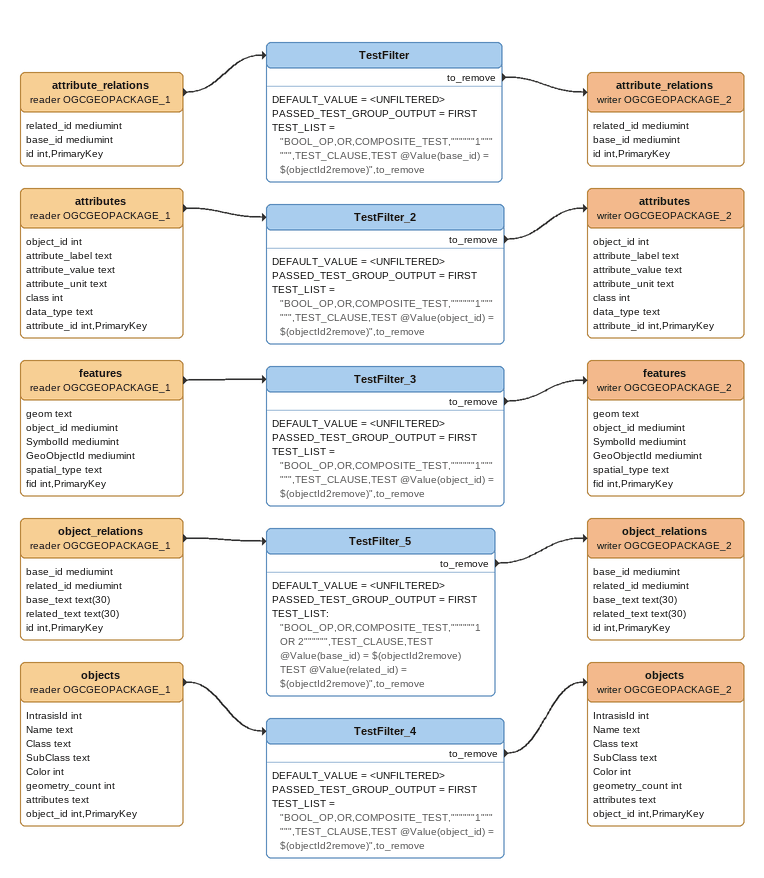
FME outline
attribute_relations (reader OGCGEOPACKAGE_1)
    attributes: related_id mediumint, base_id mediumint, id int,PrimaryKey
    -> TestFilter
TestFilter
    DEFAULT_VALUE = <UNFILTERED>
    PASSED_TEST_GROUP_OUTPUT = FIRST
    TEST_LIST = "BOOL_OP,OR,COMPOSITE_TEST,""""""1"""""",TEST_CLAUSE,TEST @Value(base_id) = $(objectId2remove)",to_remove
    to_remove -> attribute_relations (writer OGCGEOPACKAGE_2)
attribute_relations (writer OGCGEOPACKAGE_2)
    attributes: related_id mediumint, base_id mediumint, id int,PrimaryKey
attributes (reader OGCGEOPACKAGE_1)
    attributes: object_id int, attribute_label text, attribute_value text, attribute_unit text, class int, data_type text, attribute_id int,PrimaryKey
    -> TestFilter_2
TestFilter_2
    DEFAULT_VALUE = <UNFILTERED>
    PASSED_TEST_GROUP_OUTPUT = FIRST
    TEST_LIST = "BOOL_OP,OR,COMPOSITE_TEST,""""""1"""""",TEST_CLAUSE,TEST @Value(object_id) = $(objectId2remove)",to_remove
    to_remove -> attributes (writer OGCGEOPACKAGE_2)
attributes (writer OGCGEOPACKAGE_2)
    attributes: object_id int, attribute_label text, attribute_value text, attribute_unit text, class int, data_type text, attribute_id int,PrimaryKey
features (reader OGCGEOPACKAGE_1)
    attributes: geom text, object_id mediumint, SymbolId mediumint, GeoObjectId mediumint, spatial_type text, fid int,PrimaryKey
    -> TestFilter_3
TestFilter_3
    DEFAULT_VALUE = <UNFILTERED>
    PASSED_TEST_GROUP_OUTPUT = FIRST
    TEST_LIST = "BOOL_OP,OR,COMPOSITE_TEST,""""""1"""""",TEST_CLAUSE,TEST @Value(object_id) = $(objectId2remove)",to_remove
    to_remove -> features (writer OGCGEOPACKAGE_2)
features (writer OGCGEOPACKAGE_2)
    attributes: geom text, object_id mediumint, SymbolId mediumint, GeoObjectId mediumint, spatial_type text, fid int,PrimaryKey
object_relations (reader OGCGEOPACKAGE_1)
    attributes: base_id mediumint, related_id mediumint, base_text text(30), related_text text(30), id int,PrimaryKey
    -> TestFilter_5
TestFilter_5
    DEFAULT_VALUE = <UNFILTERED>
    PASSED_TEST_GROUP_OUTPUT = FIRST
    TEST_LIST:
      "BOOL_OP,OR,COMPOSITE_TEST,""""""1 OR 2"""""",TEST_CLAUSE,TEST @Value(base_id) = $(objectId2remove)
      TEST @Value(related_id) = $(objectId2remove)",to_remove
    to_remove -> object_relations (writer OGCGEOPACKAGE_2)
object_relations (writer OGCGEOPACKAGE_2)
    attributes: base_id mediumint, related_id mediumint, base_text text(30), related_text text(30), id int,PrimaryKey
objects (reader OGCGEOPACKAGE_1)
    attributes: IntrasisId int, Name text, Class text, SubClass text, Color int, geometry_count int, attributes text, object_id int,PrimaryKey
    -> TestFilter_4
TestFilter_4
    DEFAULT_VALUE = <UNFILTERED>
    PASSED_TEST_GROUP_OUTPUT = FIRST
    TEST_LIST = "BOOL_OP,OR,COMPOSITE_TEST,""""""1"""""",TEST_CLAUSE,TEST @Value(object_id) = $(objectId2remove)",to_remove
    to_remove -> objects (writer OGCGEOPACKAGE_2)
objects (writer OGCGEOPACKAGE_2)
    attributes: IntrasisId int, Name text, Class text, SubClass text, Color int, geometry_count int, attributes text, object_id int,PrimaryKey
